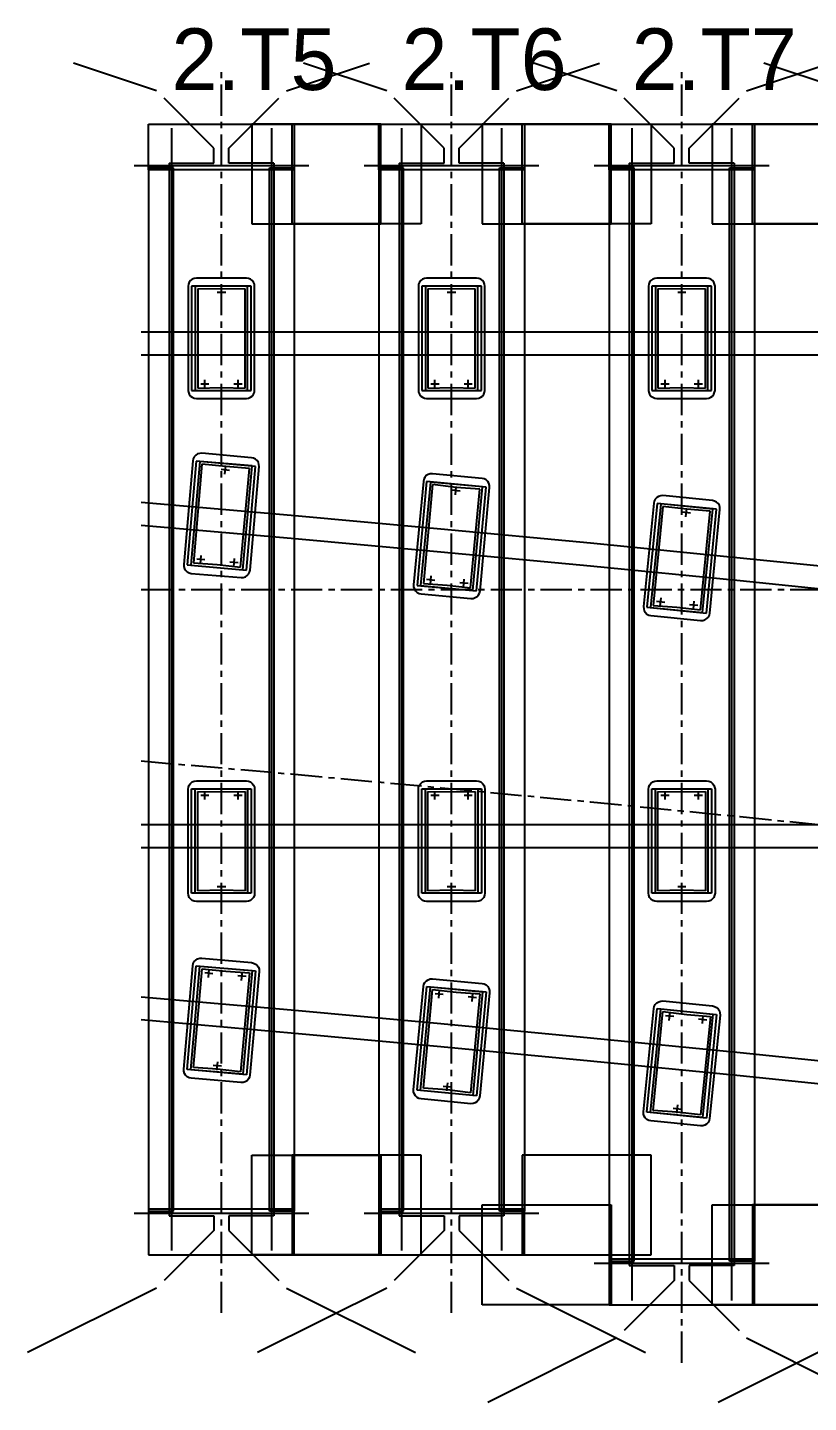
# Model space of a CAD drawing. Extents: x -148 to 173, y 20 to 148.
# Drawn here: x 4.8 to 36.1, y 93.2 to 148.3 of the extents above; entities that cross this region are included whole.
import ezdxf

# ---------------------------------------------------------------- set-up
doc = ezdxf.new("R2010")
doc.units = 0
doc.linetypes.add('CENTER', pattern=[2, 1.25, -0.25, 0.25, -0.25])
for name, color, linetype in [('CENTLINE', 6, 'CENTER'), ('CHBASE', 11, 'CONTINUOUS'), ('CHBOLTBO', 31, 'CONTINUOUS'), ('CHSOCKET', 9, 'CONTINUOUS'), ('KERFSOCK', 5, 'CONTINUOUS'), ('KERFTIMB', 3, 'CONTINUOUS'), ('RAILS', 7, 'CONTINUOUS'), ('TIMBCENT', 4, 'CENTER'), ('TIMBFLNG', 8, 'CONTINUOUS'), ('TIMBNUMB', 3, 'CONTINUOUS'), ('TIMBOUTL', 14, 'CONTINUOUS'), ('TIMBWEBS', 8, 'CONTINUOUS')]:
    doc.layers.add(name, color=color, linetype=linetype)

msp = doc.modelspace()

# ---------------------------------------------------------------- linework, layer by layer
at = {"layer": 'CENTLINE'}
for p, q in [((9.35, 125.75), (15.35, 125.75)), ((15.35, 125.75), (21.35, 125.75)), ((21.35, 125.75), (27.35, 125.75)), ((27.35, 125.75), (33.35, 125.75)), ((33.35, 125.75), (39.35, 125.75)), ((9.35, 118.88), (15.35, 118.36)), ((15.35, 118.36), (21.35, 117.81)), ((21.35, 117.81), (27.35, 117.24)), ((27.35, 117.24), (33.35, 116.65)), ((33.35, 116.65), (39.35, 116.04))]:
    msp.add_line(p, q, dxfattribs=at)
at = {"layer": 'CHBASE'}
for p, q in [((11.24, 138), (11.23, 137.91)), ((11.23, 137.91), (11.23, 133.74)), ((11.27, 138.08), (11.24, 138)), ((11.32, 138.15), (11.27, 138.08)), ((11.39, 138.2), (11.32, 138.15)), ((11.47, 138.23), (11.39, 138.2)), ((11.56, 138.24), (11.47, 138.23)), ((13.56, 138.24), (11.56, 138.24)), ((13.65, 138.23), (13.56, 138.24)), ((13.73, 138.2), (13.65, 138.23)), ((13.79, 138.15), (13.73, 138.2)), ((13.85, 138.08), (13.79, 138.15)), ((13.88, 138), (13.85, 138.08)), ((13.89, 137.91), (13.88, 138)), ((13.89, 133.74), (13.89, 137.91)), ((20.46, 138), (20.45, 137.91)), ((20.45, 137.91), (20.45, 133.74)), ((20.49, 138.08), (20.46, 138)), ((20.55, 138.15), (20.49, 138.08)), ((20.61, 138.2), (20.55, 138.15)), ((20.69, 138.23), (20.61, 138.2)), ((20.78, 138.24), (20.69, 138.23)), ((22.78, 138.24), (20.78, 138.24)), ((22.87, 138.23), (22.78, 138.24)), ((22.95, 138.2), (22.87, 138.23)), ((23.02, 138.15), (22.95, 138.2)), ((23.07, 138.08), (23.02, 138.15)), ((23.1, 138), (23.07, 138.08)), ((23.11, 137.91), (23.1, 138)), ((23.11, 133.74), (23.11, 137.91)), ((29.68, 138), (29.67, 137.91)), ((29.67, 137.91), (29.67, 133.74)), ((29.71, 138.08), (29.68, 138)), ((29.77, 138.15), (29.71, 138.08)), ((29.84, 138.2), (29.77, 138.15)), ((29.92, 138.23), (29.84, 138.2)), ((30, 138.24), (29.92, 138.23)), ((32, 138.24), (30, 138.24)), ((32.09, 138.23), (32, 138.24)), ((32.17, 138.2), (32.09, 138.23)), ((32.24, 138.15), (32.17, 138.2)), ((32.29, 138.08), (32.24, 138.15)), ((32.32, 138), (32.29, 138.08)), ((32.34, 137.91), (32.32, 138)), ((32.34, 133.74), (32.34, 137.91)), ((11.23, 133.74), (11.24, 133.66)), ((11.24, 133.66), (11.27, 133.58)), ((11.27, 133.58), (11.32, 133.51)), ((11.32, 133.51), (11.39, 133.46)), ((11.39, 133.46), (11.47, 133.42)), ((11.47, 133.42), (11.56, 133.41)), ((11.56, 133.41), (13.56, 133.41)), ((13.56, 133.41), (13.65, 133.42)), ((13.65, 133.42), (13.73, 133.46)), ((13.73, 133.46), (13.79, 133.51)), ((13.79, 133.51), (13.85, 133.58)), ((13.85, 133.58), (13.88, 133.66)), ((13.88, 133.66), (13.89, 133.74)), ((20.45, 133.74), (20.46, 133.66)), ((20.46, 133.66), (20.49, 133.58)), ((20.49, 133.58), (20.55, 133.51)), ((20.55, 133.51), (20.61, 133.46)), ((20.61, 133.46), (20.69, 133.42)), ((20.69, 133.42), (20.78, 133.41)), ((20.78, 133.41), (22.78, 133.41)), ((22.78, 133.41), (22.87, 133.42)), ((22.87, 133.42), (22.95, 133.46)), ((22.95, 133.46), (23.02, 133.51)), ((23.02, 133.51), (23.07, 133.58)), ((23.07, 133.58), (23.1, 133.66)), ((23.1, 133.66), (23.11, 133.74)), ((29.67, 133.74), (29.68, 133.66)), ((29.68, 133.66), (29.71, 133.58)), ((29.71, 133.58), (29.77, 133.51)), ((29.77, 133.51), (29.84, 133.46)), ((29.84, 133.46), (29.92, 133.42)), ((29.92, 133.42), (30, 133.41)), ((30, 133.41), (32, 133.41)), ((32, 133.41), (32.09, 133.42)), ((32.09, 133.42), (32.17, 133.46)), ((32.17, 133.46), (32.24, 133.51)), ((32.24, 133.51), (32.29, 133.58)), ((32.29, 133.58), (32.32, 133.66)), ((32.32, 133.66), (32.34, 133.74)), ((11.69, 131.21), (11.6, 131.19)), ((11.77, 131.22), (11.69, 131.21)), ((13.76, 131.04), (11.77, 131.22)), ((11.41, 130.91), (11.05, 126.76)), ((11.43, 131), (11.41, 130.91)), ((11.47, 131.08), (11.43, 131)), ((11.53, 131.14), (11.47, 131.08)), ((11.6, 131.19), (11.53, 131.14)), ((13.71, 126.53), (14.07, 130.68)), ((13.85, 131.02), (13.76, 131.04)), ((13.93, 130.98), (13.85, 131.02)), ((13.99, 130.93), (13.93, 130.98)), ((14.04, 130.85), (13.99, 130.93)), ((14.06, 130.77), (14.04, 130.85)), ((14.07, 130.68), (14.06, 130.77)), ((20.67, 130.18), (20.65, 130.09)), ((20.71, 130.25), (20.67, 130.18)), ((20.76, 130.32), (20.71, 130.25)), ((20.84, 130.36), (20.76, 130.32)), ((20.92, 130.39), (20.84, 130.36)), ((21.01, 130.39), (20.92, 130.39)), ((23, 130.21), (21.01, 130.39)), ((23.08, 130.19), (23, 130.21)), ((23.16, 130.15), (23.08, 130.19)), ((23.23, 130.09), (23.16, 130.15)), ((20.65, 130.09), (20.26, 125.94)), ((22.92, 125.7), (23.3, 129.85)), ((23.27, 130.02), (23.23, 130.09)), ((23.3, 129.93), (23.27, 130.02)), ((23.3, 129.85), (23.3, 129.93)), ((29.88, 129.22), (29.47, 125.07)), ((29.9, 129.3), (29.88, 129.22)), ((29.94, 129.38), (29.9, 129.3)), ((30, 129.44), (29.94, 129.38)), ((30.07, 129.49), (30, 129.44)), ((30.16, 129.51), (30.07, 129.49)), ((30.24, 129.52), (30.16, 129.51)), ((32.23, 129.32), (30.24, 129.52)), ((32.32, 129.3), (32.23, 129.32)), ((32.4, 129.26), (32.32, 129.3)), ((32.46, 129.2), (32.4, 129.26)), ((32.51, 129.13), (32.46, 129.2)), ((32.53, 129.04), (32.51, 129.13)), ((32.53, 128.96), (32.53, 129.04)), ((32.13, 124.81), (32.53, 128.96)), ((11.05, 126.76), (11.05, 126.68)), ((11.05, 126.68), (11.08, 126.59)), ((11.08, 126.59), (11.13, 126.52)), ((11.13, 126.52), (11.19, 126.46)), ((11.19, 126.46), (11.27, 126.42)), ((11.27, 126.42), (11.35, 126.4)), ((11.35, 126.4), (13.35, 126.23)), ((13.43, 126.23), (13.52, 126.26)), ((13.52, 126.26), (13.59, 126.31)), ((13.59, 126.31), (13.65, 126.37)), ((13.65, 126.37), (13.69, 126.45)), ((13.69, 126.45), (13.71, 126.53)), ((13.35, 126.23), (13.43, 126.23)), ((20.26, 125.94), (20.26, 125.86)), ((20.26, 125.86), (20.29, 125.77)), ((20.29, 125.77), (20.34, 125.7)), ((20.34, 125.7), (20.4, 125.64)), ((22.9, 125.61), (22.92, 125.7)), ((20.4, 125.64), (20.48, 125.6)), ((20.48, 125.6), (20.56, 125.58)), ((20.56, 125.58), (22.55, 125.4)), ((22.55, 125.4), (22.64, 125.4)), ((22.64, 125.4), (22.72, 125.43)), ((22.72, 125.43), (22.8, 125.47)), ((22.8, 125.47), (22.86, 125.54)), ((22.86, 125.54), (22.9, 125.61)), ((29.47, 125.07), (29.48, 124.98)), ((29.48, 124.98), (29.5, 124.9)), ((29.5, 124.9), (29.55, 124.83)), ((29.55, 124.83), (29.61, 124.77)), ((29.61, 124.77), (29.69, 124.73)), ((29.69, 124.73), (29.77, 124.71)), ((29.77, 124.71), (31.76, 124.51)), ((31.93, 124.54), (32.01, 124.59)), ((32.01, 124.59), (32.07, 124.65)), ((32.07, 124.65), (32.11, 124.73)), ((32.11, 124.73), (32.13, 124.81)), ((31.76, 124.51), (31.85, 124.51)), ((31.85, 124.51), (31.93, 124.54)), ((11.27, 117.91), (11.32, 117.98)), ((11.32, 117.98), (11.39, 118.04)), ((11.39, 118.04), (11.47, 118.07)), ((11.47, 118.07), (11.56, 118.08)), ((11.56, 118.08), (13.56, 118.08)), ((13.56, 118.08), (13.65, 118.07)), ((13.65, 118.07), (13.73, 118.04)), ((13.73, 118.04), (13.79, 117.98)), ((13.79, 117.98), (13.85, 117.91)), ((20.49, 117.91), (20.55, 117.98)), ((20.55, 117.98), (20.61, 118.04)), ((20.61, 118.04), (20.69, 118.07)), ((20.69, 118.07), (20.78, 118.08)), ((20.78, 118.08), (22.78, 118.08)), ((22.78, 118.08), (22.87, 118.07)), ((22.87, 118.07), (22.95, 118.04)), ((22.95, 118.04), (23.02, 117.98)), ((23.02, 117.98), (23.07, 117.91)), ((29.71, 117.91), (29.77, 117.98)), ((29.77, 117.98), (29.84, 118.04)), ((29.84, 118.04), (29.92, 118.07)), ((29.92, 118.07), (30, 118.08)), ((30, 118.08), (32, 118.08)), ((32, 118.08), (32.09, 118.07)), ((32.09, 118.07), (32.17, 118.04)), ((32.17, 118.04), (32.24, 117.98)), ((32.24, 117.98), (32.29, 117.91)), ((11.23, 117.75), (11.24, 117.83)), ((11.23, 113.58), (11.23, 117.75)), ((11.24, 117.83), (11.27, 117.91)), ((13.85, 117.91), (13.88, 117.83)), ((13.88, 117.83), (13.89, 117.75)), ((13.89, 117.75), (13.89, 113.58)), ((20.45, 117.75), (20.46, 117.83)), ((20.45, 113.58), (20.45, 117.75)), ((20.46, 117.83), (20.49, 117.91)), ((23.07, 117.91), (23.1, 117.83)), ((23.1, 117.83), (23.11, 117.75)), ((23.11, 117.75), (23.11, 113.58)), ((29.67, 117.75), (29.68, 117.83)), ((29.67, 113.58), (29.67, 117.75)), ((29.68, 117.83), (29.71, 117.91)), ((32.29, 117.91), (32.32, 117.83)), ((32.32, 117.83), (32.34, 117.75)), ((32.34, 117.75), (32.34, 113.58)), ((11.24, 113.5), (11.23, 113.58)), ((13.89, 113.58), (13.88, 113.5)), ((20.46, 113.5), (20.45, 113.58)), ((23.11, 113.58), (23.1, 113.5)), ((29.68, 113.5), (29.67, 113.58)), ((32.34, 113.58), (32.32, 113.5)), ((11.27, 113.41), (11.24, 113.5)), ((11.32, 113.35), (11.27, 113.41)), ((11.39, 113.29), (11.32, 113.35)), ((11.47, 113.26), (11.39, 113.29)), ((11.56, 113.25), (11.47, 113.26)), ((13.56, 113.25), (11.56, 113.25)), ((13.65, 113.26), (13.56, 113.25)), ((13.73, 113.29), (13.65, 113.26)), ((13.79, 113.35), (13.73, 113.29)), ((13.85, 113.41), (13.79, 113.35)), ((13.88, 113.5), (13.85, 113.41)), ((20.49, 113.41), (20.46, 113.5)), ((20.55, 113.35), (20.49, 113.41)), ((20.61, 113.29), (20.55, 113.35)), ((20.69, 113.26), (20.61, 113.29)), ((20.78, 113.25), (20.69, 113.26)), ((22.78, 113.25), (20.78, 113.25)), ((22.87, 113.26), (22.78, 113.25)), ((22.95, 113.29), (22.87, 113.26)), ((23.02, 113.35), (22.95, 113.29)), ((23.07, 113.41), (23.02, 113.35)), ((23.1, 113.5), (23.07, 113.41)), ((29.71, 113.41), (29.68, 113.5)), ((29.77, 113.35), (29.71, 113.41)), ((29.84, 113.29), (29.77, 113.35)), ((29.92, 113.26), (29.84, 113.29)), ((30, 113.25), (29.92, 113.26)), ((32, 113.25), (30, 113.25)), ((32.09, 113.26), (32, 113.25)), ((32.17, 113.29), (32.09, 113.26)), ((32.24, 113.35), (32.17, 113.29)), ((32.29, 113.41), (32.24, 113.35)), ((32.32, 113.5), (32.29, 113.41)), ((11.43, 110.76), (11.47, 110.84)), ((11.47, 110.84), (11.53, 110.9)), ((11.53, 110.9), (11.6, 110.95)), ((11.6, 110.95), (11.69, 110.97)), ((11.69, 110.97), (11.77, 110.98)), ((11.77, 110.98), (13.77, 110.8)), ((11.05, 106.52), (11.41, 110.67)), ((11.41, 110.67), (11.43, 110.76)), ((14.07, 110.44), (13.7, 106.29)), ((13.77, 110.8), (13.85, 110.78)), ((13.85, 110.78), (13.93, 110.74)), ((13.93, 110.74), (13.99, 110.68)), ((13.99, 110.68), (14.04, 110.61)), ((14.04, 110.61), (14.07, 110.53)), ((14.07, 110.53), (14.07, 110.44)), ((20.26, 105.69), (20.65, 109.84)), ((20.65, 109.84), (20.67, 109.93)), ((20.67, 109.93), (20.71, 110)), ((20.71, 110), (20.77, 110.07)), ((20.77, 110.07), (20.84, 110.11)), ((20.84, 110.11), (20.92, 110.14)), ((20.92, 110.14), (21.01, 110.14)), ((21.01, 110.14), (23, 109.96)), ((23, 109.96), (23.09, 109.94)), ((23.09, 109.94), (23.16, 109.9)), ((23.16, 109.9), (23.23, 109.84)), ((23.23, 109.84), (23.27, 109.76)), ((23.27, 109.76), (23.3, 109.68)), ((23.3, 109.59), (22.91, 105.45)), ((23.3, 109.68), (23.3, 109.59)), ((29.94, 109.12), (30, 109.18)), ((30, 109.18), (30.08, 109.23)), ((30.08, 109.23), (30.16, 109.25)), ((30.16, 109.25), (30.25, 109.26)), ((30.25, 109.26), (32.24, 109.06)), ((29.47, 104.81), (29.88, 108.96)), ((29.88, 108.96), (29.9, 109.04)), ((29.9, 109.04), (29.94, 109.12)), ((32.54, 108.69), (32.12, 104.55)), ((32.24, 109.06), (32.32, 109.04)), ((32.32, 109.04), (32.4, 109)), ((32.4, 109), (32.46, 108.94)), ((32.46, 108.94), (32.51, 108.86)), ((32.51, 108.86), (32.53, 108.78)), ((32.53, 108.78), (32.54, 108.69)), ((11.05, 106.44), (11.05, 106.52)), ((11.08, 106.35), (11.05, 106.44)), ((11.12, 106.28), (11.08, 106.35)), ((11.19, 106.22), (11.12, 106.28)), ((11.27, 106.18), (11.19, 106.22)), ((11.35, 106.16), (11.27, 106.18)), ((13.34, 105.99), (11.35, 106.16)), ((13.43, 105.99), (13.34, 105.99)), ((13.51, 106.02), (13.43, 105.99)), ((13.59, 106.06), (13.51, 106.02)), ((13.65, 106.13), (13.59, 106.06)), ((13.69, 106.2), (13.65, 106.13)), ((13.7, 106.29), (13.69, 106.2)), ((20.26, 105.61), (20.26, 105.69)), ((20.29, 105.52), (20.26, 105.61)), ((20.33, 105.45), (20.29, 105.52)), ((20.4, 105.39), (20.33, 105.45)), ((20.47, 105.35), (20.4, 105.39)), ((20.56, 105.33), (20.47, 105.35)), ((22.55, 105.14), (20.56, 105.33)), ((22.89, 105.36), (22.85, 105.28)), ((22.91, 105.45), (22.89, 105.36)), ((22.64, 105.15), (22.55, 105.14)), ((22.72, 105.17), (22.64, 105.15)), ((22.79, 105.22), (22.72, 105.17)), ((22.85, 105.28), (22.79, 105.22)), ((29.47, 104.72), (29.47, 104.81)), ((29.5, 104.64), (29.47, 104.72)), ((29.54, 104.57), (29.5, 104.64)), ((29.61, 104.51), (29.54, 104.57)), ((29.68, 104.47), (29.61, 104.51)), ((29.77, 104.45), (29.68, 104.47)), ((31.76, 104.25), (29.77, 104.45)), ((31.85, 104.25), (31.76, 104.25)), ((31.93, 104.28), (31.85, 104.25)), ((32, 104.32), (31.93, 104.28)), ((32.06, 104.39), (32, 104.32)), ((32.1, 104.46), (32.06, 104.39)), ((32.12, 104.55), (32.1, 104.46))]:
    msp.add_line(p, q, dxfattribs=at)
at = {"layer": 'CHBOLTBO'}
for p, q in [((12.56, 137.49), (12.56, 137.83)), ((21.78, 137.49), (21.78, 137.83)), ((31, 137.49), (31, 137.83)), ((12.73, 137.66), (12.39, 137.66)), ((21.95, 137.66), (21.61, 137.66)), ((31.17, 137.66), (30.84, 137.66)), ((12.06, 133.99), (11.73, 133.99)), ((11.89, 133.83), (11.89, 134.16)), ((13.39, 133.99), (13.06, 133.99)), ((13.23, 133.83), (13.23, 134.16)), ((21.28, 133.99), (20.95, 133.99)), ((21.11, 133.83), (21.11, 134.16)), ((22.61, 133.99), (22.28, 133.99)), ((22.45, 133.83), (22.45, 134.16)), ((30.5, 133.99), (30.17, 133.99)), ((30.34, 133.83), (30.34, 134.16)), ((31.84, 133.99), (31.5, 133.99)), ((31.67, 133.83), (31.67, 134.16)), ((12.7, 130.38), (12.73, 130.71)), ((12.88, 130.53), (12.55, 130.56)), ((22.12, 129.7), (21.78, 129.74)), ((21.94, 129.55), (21.97, 129.89)), ((31.17, 128.67), (31.2, 129)), ((31.35, 128.82), (31.02, 128.86)), ((11.9, 126.94), (11.57, 126.97)), ((11.72, 126.79), (11.75, 127.12)), ((13.23, 126.82), (12.9, 126.85)), ((13.05, 126.67), (13.08, 127)), ((20.93, 125.96), (20.96, 126.3)), ((21.11, 126.12), (20.78, 126.15)), ((22.44, 125.99), (22.11, 126.02)), ((22.26, 125.84), (22.29, 126.17)), ((30.33, 125.24), (29.99, 125.27)), ((30.14, 125.09), (30.18, 125.42)), ((31.65, 125.11), (31.32, 125.14)), ((31.47, 124.96), (31.5, 125.29)), ((12.06, 117.5), (11.73, 117.5)), ((11.89, 117.33), (11.89, 117.66)), ((13.39, 117.5), (13.06, 117.5)), ((13.23, 117.33), (13.23, 117.66)), ((21.28, 117.5), (20.95, 117.5)), ((21.11, 117.33), (21.11, 117.66)), ((22.61, 117.5), (22.28, 117.5)), ((22.45, 117.33), (22.45, 117.66)), ((30.5, 117.5), (30.17, 117.5)), ((30.34, 117.33), (30.34, 117.66)), ((31.84, 117.5), (31.5, 117.5)), ((31.67, 117.33), (31.67, 117.66)), ((12.73, 113.83), (12.39, 113.83)), ((12.56, 113.66), (12.56, 114)), ((21.95, 113.83), (21.61, 113.83)), ((21.78, 113.66), (21.78, 114)), ((31.17, 113.83), (30.84, 113.83)), ((31, 113.66), (31, 114)), ((12.22, 110.35), (11.89, 110.38)), ((12.04, 110.2), (12.07, 110.53)), ((13.55, 110.24), (13.22, 110.26)), ((13.37, 110.08), (13.4, 110.42)), ((21.45, 109.52), (21.12, 109.55)), ((21.27, 109.37), (21.3, 109.7)), ((22.78, 109.39), (22.45, 109.42)), ((22.6, 109.24), (22.63, 109.57)), ((30.69, 108.63), (30.35, 108.66)), ((30.5, 108.48), (30.54, 108.81)), ((31.83, 108.35), (31.86, 108.68)), ((32.01, 108.49), (31.68, 108.53)), ((12.56, 106.64), (12.23, 106.67)), ((12.38, 106.49), (12.41, 106.82)), ((21.59, 105.65), (21.63, 105.98)), ((21.78, 105.8), (21.44, 105.83)), ((30.99, 104.91), (30.66, 104.95)), ((30.8, 104.76), (30.84, 105.09))]:
    msp.add_line(p, q, dxfattribs=at)
at = {"layer": 'CHSOCKET'}
for p, q in [((11.36, 137.91), (11.36, 133.73)), ((13.75, 137.91), (11.36, 137.91)), ((11.51, 137.91), (11.51, 133.73)), ((13.61, 137.91), (11.51, 137.91)), ((13.61, 133.73), (13.61, 137.91)), ((13.75, 133.73), (13.75, 137.91)), ((20.59, 137.91), (20.59, 133.73)), ((22.98, 137.91), (20.59, 137.91)), ((20.73, 137.91), (20.73, 133.73)), ((22.83, 137.91), (20.73, 137.91)), ((22.83, 133.73), (22.83, 137.91)), ((22.98, 133.73), (22.98, 137.91)), ((29.81, 137.91), (29.81, 133.73)), ((32.2, 137.91), (29.81, 137.91)), ((29.95, 137.91), (29.95, 133.73)), ((32.05, 137.91), (29.95, 137.91)), ((32.05, 133.73), (32.05, 137.91)), ((32.2, 133.73), (32.2, 137.91)), ((11.36, 133.73), (13.75, 133.73)), ((11.51, 133.73), (13.61, 133.73)), ((20.59, 133.73), (22.98, 133.73)), ((20.73, 133.73), (22.83, 133.73)), ((29.81, 133.73), (32.2, 133.73)), ((29.95, 133.73), (32.05, 133.73)), ((11.55, 130.9), (11.19, 126.74)), ((11.69, 130.89), (11.33, 126.73)), ((13.93, 130.69), (11.55, 130.9)), ((13.79, 130.71), (11.69, 130.89)), ((13.42, 126.55), (13.79, 130.71)), ((13.57, 126.53), (13.93, 130.69)), ((20.78, 130.08), (20.4, 125.92)), ((20.93, 130.06), (20.54, 125.91)), ((23.16, 129.86), (20.78, 130.08)), ((23.02, 129.87), (20.93, 130.06)), ((22.63, 125.71), (23.02, 129.87)), ((22.78, 125.7), (23.16, 129.86)), ((30.02, 129.2), (29.61, 125.05)), ((30.16, 129.19), (29.75, 125.03)), ((32.4, 128.97), (30.02, 129.2)), ((32.25, 128.98), (30.16, 129.19)), ((31.84, 124.83), (32.25, 128.98)), ((31.99, 124.81), (32.4, 128.97)), ((11.19, 126.74), (13.57, 126.53)), ((11.33, 126.73), (13.42, 126.55)), ((20.4, 125.92), (22.78, 125.7)), ((20.54, 125.91), (22.63, 125.71)), ((29.61, 125.05), (31.99, 124.81)), ((29.75, 125.03), (31.84, 124.83)), ((11.36, 113.58), (11.36, 117.76)), ((11.36, 117.76), (13.75, 117.76)), ((11.51, 113.58), (11.51, 117.76)), ((11.51, 117.76), (13.61, 117.76)), ((13.61, 117.76), (13.61, 113.58)), ((13.75, 117.76), (13.75, 113.58)), ((20.59, 113.58), (20.59, 117.76)), ((20.59, 117.76), (22.98, 117.76)), ((20.73, 113.58), (20.73, 117.76)), ((20.73, 117.76), (22.83, 117.76)), ((22.83, 117.76), (22.83, 113.58)), ((22.98, 117.76), (22.98, 113.58)), ((29.81, 113.58), (29.81, 117.76)), ((29.81, 117.76), (32.2, 117.76)), ((29.95, 113.58), (29.95, 117.76)), ((29.95, 117.76), (32.05, 117.76)), ((32.05, 117.76), (32.05, 113.58)), ((32.2, 117.76), (32.2, 113.58)), ((13.75, 113.58), (11.36, 113.58)), ((13.61, 113.58), (11.51, 113.58)), ((22.98, 113.58), (20.59, 113.58)), ((22.83, 113.58), (20.73, 113.58)), ((32.2, 113.58), (29.81, 113.58)), ((32.05, 113.58), (29.95, 113.58)), ((11.19, 106.51), (11.55, 110.67)), ((11.33, 106.5), (11.7, 110.66)), ((11.55, 110.67), (13.93, 110.46)), ((11.7, 110.66), (13.79, 110.48)), ((13.79, 110.48), (13.42, 106.32)), ((13.93, 110.46), (13.57, 106.3)), ((20.4, 105.68), (20.79, 109.84)), ((20.54, 105.67), (20.93, 109.83)), ((20.79, 109.84), (23.17, 109.62)), ((20.93, 109.83), (23.02, 109.63)), ((23.02, 109.63), (22.63, 105.47)), ((23.17, 109.62), (22.78, 105.46)), ((29.61, 104.8), (30.02, 108.95)), ((29.75, 104.79), (30.16, 108.94)), ((30.02, 108.95), (32.4, 108.72)), ((30.16, 108.94), (32.25, 108.73)), ((32.25, 108.73), (31.84, 104.58)), ((32.4, 108.72), (31.99, 104.56)), ((13.57, 106.3), (11.19, 106.51)), ((13.42, 106.32), (11.33, 106.5)), ((22.78, 105.46), (20.4, 105.68)), ((22.63, 105.47), (20.54, 105.67)), ((31.99, 104.56), (29.61, 104.8)), ((31.84, 104.58), (29.75, 104.79))]:
    msp.add_line(p, q, dxfattribs=at)
at = {"layer": 'KERFSOCK'}
for p, q in [((11.61, 137.81), (11.61, 133.83)), ((12.56, 137.79), (11.61, 137.81)), ((13.51, 137.81), (12.56, 137.79)), ((13.51, 133.83), (13.51, 137.81)), ((20.83, 137.81), (20.83, 133.83)), ((21.78, 137.79), (20.83, 137.81)), ((22.73, 137.81), (21.78, 137.79)), ((22.73, 133.83), (22.73, 137.81)), ((30.05, 137.81), (30.05, 133.83)), ((31, 137.79), (30.05, 137.81)), ((31.95, 137.81), (31, 137.79)), ((31.95, 133.83), (31.95, 137.81)), ((11.61, 133.83), (12.56, 133.86)), ((12.56, 133.86), (13.51, 133.83)), ((20.83, 133.83), (21.78, 133.86)), ((21.78, 133.86), (22.73, 133.83)), ((30.05, 133.83), (31, 133.86)), ((31, 133.86), (31.95, 133.83)), ((11.78, 130.78), (11.44, 126.82)), ((12.73, 130.68), (11.78, 130.78)), ((13.68, 130.61), (12.73, 130.68)), ((13.33, 126.65), (13.68, 130.61)), ((21.02, 129.96), (20.65, 126)), ((21.96, 129.85), (21.02, 129.96)), ((22.91, 129.78), (21.96, 129.85)), ((22.54, 125.82), (22.91, 129.78)), ((30.25, 129.08), (29.86, 125.12)), ((31.2, 128.97), (30.25, 129.08)), ((32.14, 128.89), (31.2, 128.97)), ((31.75, 124.94), (32.14, 128.89)), ((11.44, 126.82), (12.39, 126.76)), ((12.39, 126.76), (13.33, 126.65)), ((20.65, 126), (21.6, 125.93)), ((21.6, 125.93), (22.54, 125.82)), ((29.86, 125.12), (30.81, 125.05)), ((30.81, 125.05), (31.75, 124.94)), ((11.61, 113.68), (11.61, 117.66)), ((11.61, 117.66), (12.56, 117.64)), ((12.56, 117.64), (13.51, 117.66)), ((13.51, 117.66), (13.51, 113.68)), ((20.83, 113.68), (20.83, 117.66)), ((20.83, 117.66), (21.78, 117.64)), ((21.78, 117.64), (22.73, 117.66)), ((22.73, 117.66), (22.73, 113.68)), ((30.05, 113.68), (30.05, 117.66)), ((30.05, 117.66), (31, 117.64)), ((31, 117.64), (31.95, 117.66)), ((31.95, 117.66), (31.95, 113.68)), ((12.56, 113.7), (11.61, 113.68)), ((13.51, 113.68), (12.56, 113.7)), ((21.78, 113.7), (20.83, 113.68)), ((22.73, 113.68), (21.78, 113.7)), ((31, 113.7), (30.05, 113.68)), ((31.95, 113.68), (31, 113.7)), ((11.44, 106.59), (11.79, 110.55)), ((11.79, 110.55), (12.73, 110.45)), ((12.73, 110.45), (13.68, 110.38)), ((13.68, 110.38), (13.33, 106.42)), ((20.65, 105.76), (21.02, 109.72)), ((21.02, 109.72), (21.96, 109.61)), ((21.96, 109.61), (22.91, 109.54)), ((22.91, 109.54), (22.54, 105.58)), ((29.86, 104.87), (30.25, 108.83)), ((30.25, 108.83), (31.2, 108.72)), ((31.2, 108.72), (32.15, 108.64)), ((32.15, 108.64), (31.75, 104.69)), ((12.39, 106.53), (11.44, 106.59)), ((13.33, 106.42), (12.39, 106.53)), ((21.6, 105.69), (20.65, 105.76)), ((22.54, 105.58), (21.6, 105.69)), ((30.81, 104.8), (29.86, 104.87)), ((31.75, 104.69), (30.81, 104.8))]:
    msp.add_line(p, q, dxfattribs=at)
at = {"layer": 'KERFTIMB'}
for p, q in [((9.96, 145.75), (6.63, 146.86)), ((15.16, 145.75), (18.49, 146.86)), ((19.18, 145.75), (15.85, 146.86)), ((24.38, 145.75), (27.71, 146.86)), ((28.4, 145.75), (25.07, 146.86)), ((33.6, 145.75), (36.94, 146.86)), ((37.62, 145.75), (34.29, 146.86)), ((12.26, 143.45), (10.26, 145.45)), ((12.86, 143.45), (14.86, 145.45)), ((21.48, 143.45), (19.48, 145.45)), ((22.08, 143.45), (24.08, 145.45)), ((30.7, 143.45), (28.7, 145.45)), ((31.3, 143.45), (33.3, 145.45)), ((12.26, 142.85), (12.26, 143.45)), ((12.86, 142.85), (12.86, 143.45)), ((21.48, 142.85), (21.48, 143.45)), ((22.08, 142.85), (22.08, 143.45)), ((30.7, 142.85), (30.7, 143.45)), ((31.3, 142.85), (31.3, 143.45)), ((10.46, 142.85), (12.26, 142.85)), ((10.46, 142.85), (10.46, 100.65)), ((14.66, 142.85), (12.86, 142.85)), ((14.66, 142.85), (14.66, 100.65)), ((19.68, 142.85), (21.48, 142.85)), ((19.68, 142.85), (19.68, 100.65)), ((23.88, 142.85), (22.08, 142.85)), ((23.88, 142.85), (23.88, 100.65)), ((28.9, 142.85), (30.7, 142.85)), ((28.9, 142.85), (28.9, 98.65)), ((33.1, 142.85), (31.3, 142.85)), ((33.1, 142.85), (33.1, 98.65)), ((10.46, 100.65), (12.26, 100.65)), ((12.26, 100.65), (12.26, 100.05)), ((14.66, 100.65), (12.86, 100.65)), ((12.86, 100.65), (12.86, 100.05)), ((19.68, 100.65), (21.48, 100.65)), ((21.48, 100.65), (21.48, 100.05)), ((23.88, 100.65), (22.08, 100.65)), ((22.08, 100.65), (22.08, 100.05)), ((12.26, 100.05), (10.26, 98.05)), ((12.86, 100.05), (14.86, 98.05)), ((21.48, 100.05), (19.48, 98.05)), ((22.08, 100.05), (24.08, 98.05)), ((28.9, 98.65), (30.7, 98.65)), ((30.7, 98.65), (30.7, 98.05)), ((33.1, 98.65), (31.3, 98.65)), ((31.3, 98.65), (31.3, 98.05)), ((9.96, 97.75), (4.79, 95.16)), ((19.18, 97.75), (14.01, 95.16)), ((15.16, 97.75), (20.33, 95.16)), ((24.38, 97.75), (29.55, 95.16)), ((30.7, 98.05), (28.7, 96.05)), ((31.3, 98.05), (33.3, 96.05)), ((28.4, 95.75), (23.24, 93.16)), ((37.62, 95.75), (32.46, 93.16)), ((33.6, 95.75), (38.77, 93.16))]:
    msp.add_line(p, q, dxfattribs=at)
at = {"layer": 'RAILS'}
for p, q in [((9.35, 136.08), (15.35, 136.08)), ((15.35, 136.08), (21.35, 136.08)), ((21.35, 136.08), (27.35, 136.08)), ((27.35, 136.08), (33.35, 136.08)), ((33.35, 136.08), (39.35, 136.08)), ((9.35, 135.16), (15.35, 135.16)), ((15.35, 135.16), (21.35, 135.16)), ((21.35, 135.16), (27.35, 135.16)), ((27.35, 135.16), (33.35, 135.16)), ((33.35, 135.16), (39.35, 135.16)), ((9.35, 129.25), (15.35, 128.73)), ((15.35, 128.73), (21.35, 128.19)), ((9.35, 128.33), (15.35, 127.81)), ((21.35, 128.19), (27.35, 127.62)), ((15.35, 127.81), (21.35, 127.27)), ((27.35, 127.62), (33.35, 127.03)), ((21.35, 127.27), (27.35, 126.7)), ((33.35, 127.03), (39.35, 126.42)), ((27.35, 126.7), (33.35, 126.11)), ((33.35, 126.11), (39.35, 125.5)), ((9.35, 116.33), (15.35, 116.33)), ((15.35, 116.33), (21.35, 116.33)), ((21.35, 116.33), (27.35, 116.33)), ((27.35, 116.33), (33.35, 116.33)), ((33.35, 116.33), (39.35, 116.33)), ((9.35, 115.41), (15.35, 115.41)), ((15.35, 115.41), (21.35, 115.41)), ((21.35, 115.41), (27.35, 115.41)), ((27.35, 115.41), (33.35, 115.41)), ((33.35, 115.41), (39.35, 115.41)), ((9.35, 109.43), (15.35, 108.9)), ((15.35, 108.9), (21.35, 108.35)), ((9.35, 108.51), (15.35, 107.98)), ((21.35, 108.35), (27.35, 107.78)), ((15.35, 107.98), (21.35, 107.43)), ((27.35, 107.78), (33.35, 107.19)), ((21.35, 107.43), (27.35, 106.86)), ((33.35, 107.19), (39.35, 106.57)), ((27.35, 106.86), (33.35, 106.27)), ((33.35, 106.27), (39.35, 105.65))]:
    msp.add_line(p, q, dxfattribs=at)
at = {"layer": 'TIMBCENT'}
for p, q in [((12.56, 96.75), (12.56, 146.75)), ((21.78, 96.75), (21.78, 146.75)), ((31, 94.75), (31, 146.75))]:
    msp.add_line(p, q, dxfattribs=at)
at = {"layer": 'TIMBFLNG'}
for p, q in [((9.64, 142.58), (9.64, 144.41)), ((9.64, 144.41), (15.48, 144.41)), ((15.48, 144.41), (15.48, 142.58)), ((18.86, 142.58), (18.86, 144.41)), ((18.86, 144.41), (24.7, 144.41)), ((24.7, 144.41), (24.7, 142.58)), ((28.09, 142.58), (28.09, 144.41)), ((28.09, 144.41), (33.92, 144.41)), ((33.92, 144.41), (33.92, 142.58)), ((10.64, 142.66), (9.64, 142.66)), ((9.64, 142.66), (9.64, 100.83)), ((15.48, 142.58), (9.64, 142.58)), ((10.64, 100.83), (10.64, 142.66)), ((14.48, 142.66), (15.48, 142.66)), ((14.48, 100.83), (14.48, 142.66)), ((15.48, 142.66), (15.48, 100.83)), ((19.86, 142.66), (18.86, 142.66)), ((18.86, 142.66), (18.86, 100.83)), ((24.7, 142.58), (18.86, 142.58)), ((19.86, 100.83), (19.86, 142.66)), ((23.7, 142.66), (24.7, 142.66)), ((23.7, 100.83), (23.7, 142.66)), ((24.7, 142.66), (24.7, 100.83)), ((29.09, 142.66), (28.09, 142.66)), ((28.09, 142.66), (28.09, 98.83)), ((33.92, 142.58), (28.09, 142.58)), ((29.09, 98.83), (29.09, 142.66)), ((32.92, 142.66), (33.92, 142.66)), ((32.92, 98.83), (32.92, 142.66)), ((33.92, 142.66), (33.92, 98.83)), ((9.64, 100.91), (9.64, 99.08)), ((15.48, 100.91), (9.64, 100.91)), ((15.48, 99.08), (15.48, 100.91)), ((18.86, 100.91), (18.86, 99.08)), ((24.7, 100.91), (18.86, 100.91)), ((24.7, 99.08), (24.7, 100.91)), ((9.64, 100.83), (10.64, 100.83)), ((15.48, 100.83), (14.48, 100.83)), ((18.86, 100.83), (19.86, 100.83)), ((24.7, 100.83), (23.7, 100.83)), ((9.64, 99.08), (15.48, 99.08)), ((18.86, 99.08), (24.7, 99.08)), ((28.09, 98.91), (28.09, 97.08)), ((33.92, 98.91), (28.09, 98.91)), ((28.09, 98.83), (29.09, 98.83)), ((33.92, 98.83), (32.92, 98.83)), ((33.92, 97.08), (33.92, 98.91)), ((28.09, 97.08), (33.92, 97.08))]:
    msp.add_line(p, q, dxfattribs=at)
at = {"layer": 'TIMBOUTL'}
for p, q in [((10.56, 144.25), (10.56, 99.25)), ((14.56, 144.25), (14.56, 99.25)), ((19.78, 144.25), (19.78, 99.25)), ((23.78, 144.25), (23.78, 99.25)), ((29, 144.25), (29, 97.25)), ((33, 144.25), (33, 97.25)), ((9.06, 142.75), (16.06, 142.75)), ((18.28, 142.75), (25.28, 142.75)), ((27.5, 142.75), (34.5, 142.75)), ((9.06, 100.75), (16.06, 100.75)), ((18.28, 100.75), (25.28, 100.75)), ((27.5, 98.75), (34.5, 98.75))]:
    msp.add_line(p, q, dxfattribs=at)
at = {"layer": 'TIMBWEBS'}
for p, q in [((18.95, 144.41), (13.78, 144.41)), ((13.78, 144.41), (13.78, 140.41)), ((15.39, 144.41), (20.56, 144.41)), ((15.39, 140.41), (15.39, 144.41)), ((18.95, 140.41), (18.95, 144.41)), ((20.56, 144.41), (20.56, 140.41)), ((28.17, 144.41), (23, 144.41)), ((23, 144.41), (23, 140.41)), ((24.61, 144.41), (29.78, 144.41)), ((24.61, 140.41), (24.61, 144.41)), ((28.17, 140.41), (28.17, 144.41)), ((29.78, 144.41), (29.78, 140.41)), ((37.39, 144.41), (32.22, 144.41)), ((32.22, 144.41), (32.22, 140.41)), ((33.84, 144.41), (39, 144.41)), ((33.84, 140.41), (33.84, 144.41)), ((13.78, 140.41), (18.95, 140.41)), ((20.56, 140.41), (15.39, 140.41)), ((23, 140.41), (28.17, 140.41)), ((29.78, 140.41), (24.61, 140.41)), ((32.22, 140.41), (37.39, 140.41)), ((39, 140.41), (33.84, 140.41)), ((13.78, 99.08), (13.78, 103.08)), ((13.78, 103.08), (18.95, 103.08)), ((20.56, 103.08), (15.39, 103.08)), ((15.39, 103.08), (15.39, 99.08)), ((18.95, 103.08), (18.95, 99.08)), ((20.56, 99.08), (20.56, 103.08)), ((29.78, 103.08), (24.61, 103.08)), ((24.61, 103.08), (24.61, 99.08)), ((29.78, 99.08), (29.78, 103.08)), ((23, 97.08), (23, 101.08)), ((23, 101.08), (28.17, 101.08)), ((28.17, 101.08), (28.17, 97.08)), ((32.22, 97.08), (32.22, 101.08)), ((32.22, 101.08), (37.39, 101.08)), ((39, 101.08), (33.84, 101.08)), ((33.84, 101.08), (33.84, 97.08)), ((18.95, 99.08), (13.78, 99.08)), ((15.39, 99.08), (20.56, 99.08)), ((24.61, 99.08), (29.78, 99.08)), ((28.17, 97.08), (23, 97.08)), ((37.39, 97.08), (32.22, 97.08)), ((33.84, 97.08), (39, 97.08))]:
    msp.add_line(p, q, dxfattribs=at)

# ---------------------------------------------------------------- texts
at = {"layer": 'TIMBNUMB'}
for s, p in [('2.T5', (10.56, 145.781)), ('2.T6', (19.78, 145.781)), ('2.T7', (29, 145.781))]:
    msp.add_text(s, height=2.4694, dxfattribs=at).set_placement(p)

doc.saveas('drawing.dxf')
